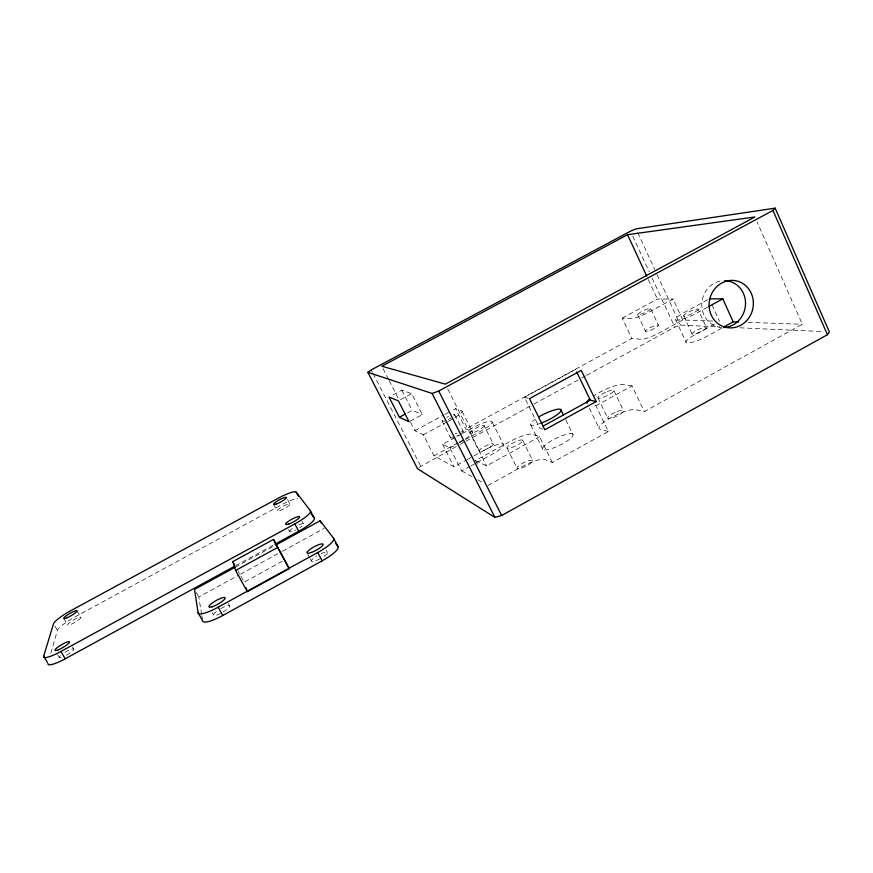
<?xml version="1.0" encoding="UTF-8"?>
<svg xmlns="http://www.w3.org/2000/svg" width="873" height="873" viewBox="0 0 873 873"><rect width="100%" height="100%" fill="white"/><g stroke="black" fill="none" stroke-linecap="round" stroke-linejoin="round"><path stroke-width="0.65" stroke-dasharray="4.37 3.27" d="M50.874 653.222L57.378 630.35A19.413 3.383 -30.2 0 1 75.296 616.775L281.728 504.692A18.453 3.361 -28.4 0 1 297.715 498.33M419.095 467.361L458.827 445.11M721.545 328.259L706.388 336.64A16.805 3.372 -24.4 0 1 686.844 342.805A16.805 3.372 -24.4 0 1 696.327 334.021L714.867 323.872M488.094 485.421L519.533 468.07A20.93 5.042 -26.1 0 1 544.49 459.329L552.271 462.483L608.328 431.502L595.943 405.749L593.433 405.159M608.328 431.502L600.635 429.298A20.974 4.911 -25.1 0 1 610.063 418.102A20.974 4.911 -25.1 0 1 635.304 409.623L644.263 411.63L802.331 324.276L757.087 221.895M707.567 307.198L695.857 313.636A16.871 3.088 -24.7 0 1 676.368 320.118A16.871 3.088 -24.7 0 1 686.014 311.574L708.134 299.515M410.583 422.357L414.871 430.716L423.263 434.841L434.012 455.859L454.015 466.793L465.887 460.289M467.077 459.635L484.886 449.879A16.652 3.612 -26.5 0 1 503.132 444.171A16.652 3.612 -26.5 0 1 492.383 454.113L477.018 462.548M282.306 561.252L244.178 582.149L237.86 570.746M477.302 464.054L475.501 460.497L507.115 443.135A21.017 4.616 -26.3 0 1 532.028 434.067L539.579 436.729L552.271 462.483M461.664 433.914L442.578 444.324L449.966 447.947L461.664 470.973L469.936 466.433M471.114 465.789L475.84 463.192M475.501 460.497L486.512 465.898L539.579 436.729M595.943 405.749L632.074 385.899L644.263 411.63M434.012 455.859L457.747 442.906M458.936 442.251L462.494 440.308A15.179 3.001 -26.8 0 0 472.107 431.557L465.833 429.014L455.564 408.629L450.774 411.227M712.695 321.089L682.751 320.02L658.198 333.421A15.245 2.837 -25 0 1 640.684 339.215L631.812 338.528L465.833 429.014M449.966 447.947L458.27 443.408M459.46 442.764L464.207 440.167M465.396 439.523L480.827 431.087A16.718 3.306 -26.6 0 0 491.772 421.419A16.718 3.306 -26.6 0 0 473.592 427.41L462.854 433.259M235.612 565.715L273.74 544.883M235.208 567.188L274.679 545.625M460.016 444.466L464.796 441.858M465.986 441.203L532.814 404.69M534.003 404.046L580.545 378.62M581.734 377.965L585.325 376.012M586.514 375.357L674.818 327.113L680.416 325.105L719.679 326.895M201.608 614.254L198.815 596.99L239.409 574.772M240.599 574.118L281.204 551.911M282.394 551.256L324.189 528.383M423.263 434.841L447.096 421.877M448.296 421.233L451.865 419.291A15.234 2.75 -26.9 0 0 461.642 410.768L455.564 408.629M682.751 320.02L673.083 299.024L648.432 312.425A15.299 2.597 -25.2 0 1 630.95 318.47L622.231 318.154L631.812 338.528M542.722 429.079L539.59 428.054L524.466 397.324L575.525 369.486L577.817 369.857M410.201 421.19L422.346 414.61L411.663 393.636L401.842 390.155L390.187 396.429M414.871 430.716L443.593 415.122M444.794 414.468L449.573 411.87M622.231 318.154L657.369 299.09L673.083 299.024M400.576 399.616L411.663 393.636M407.516 412.853L412.165 410.343L422.346 414.61M748.106 322.344L802.331 324.276M739.988 327.811L823.937 331.62M632.074 385.899L623.3 384.349A21.05 4.496 -25.3 0 0 593.956 395.698M524.466 397.324L528.252 398.295M461.664 470.973L471.998 476.625M477.749 479.768L483.489 482.911M57.574 654.608L59.408 657.707M72.459 646.784L73.659 648.835M54.792 625.974L57.378 630.35M63.718 618.368L67.592 624.948M77.02 610.882L80.862 617.451A7.639 1.331 -30.2 0 1 71.095 624.304A7.639 1.331 -30.2 0 1 70.724 621.86A7.639 1.331 -30.2 0 1 80.862 617.451M212.237 612.737L213.558 615.072M196.37 592.658L198.815 596.99M228.377 603.592L229.675 605.917A9.265 2.084 -29.7 0 1 222.604 612.344M307.656 553.94L309.544 557.443M310.177 558.611L311.432 560.935M288.483 529.595L289.596 531.646A7.977 1.593 -28.5 0 0 296.012 529.824M273.576 504.387L277.134 510.956M302.167 521.454L303.455 523.844M287.544 499.64L289.901 504.027M326.24 550.176L327.495 552.511M371.221 369.912L372.465 372.313M373.077 373.513L420.644 465.975M401.842 390.155L412.165 410.343M383.051 368.613L388.55 379.362M389.162 380.552L398.961 399.659M442.578 444.324L454.015 466.793M442.054 421.015L450.479 437.635M454.844 414.861L463.257 431.524M462.112 411.336L472.599 432.19M470.132 432.604L479.288 450.784M447.751 388.943L486.512 465.898M484.209 425.838A7.835 1.55 -26.6 0 1 473.777 432.364A7.835 1.55 -26.6 0 1 473.526 429.494A7.835 1.55 -26.6 0 1 484.209 425.838L493.343 444.073A7.813 1.659 -26.6 0 1 482.976 450.643A7.813 1.659 -26.6 0 1 482.627 447.609A7.813 1.659 -26.6 0 1 493.343 444.073M506.929 447.871L517.012 468.103M492.219 422.117L503.601 444.935M522.72 440.429L532.781 460.726M530.773 424.955L542.886 449.508M565.726 419.651L573.168 434.94A16.925 3.918 -25.8 0 1 549.99 449.06A16.925 3.918 -25.8 0 1 550.339 441.411A16.925 3.918 -25.8 0 1 573.168 434.94M589.373 408.16L599.216 428.567M597.95 397.793L607.663 418.003M613.883 390.482L623.562 410.779M637.672 314.651L645.431 331.249M648.366 279.655L657.369 299.09M650.669 308.584A7.17 1.211 -25.2 0 1 641.306 314.127A7.17 1.211 -25.2 0 1 640.553 312.152A7.17 1.211 -25.2 0 1 650.669 308.584L658.417 325.236A7.148 1.31 -25 0 1 649.086 330.812A7.148 1.31 -25 0 1 648.268 328.695A7.148 1.31 -25 0 1 658.417 325.236M637.726 232.567L654.805 269.582M657.085 274.526L680.416 325.105M675.571 319.562L686.025 342.172M632.739 236.125L649.228 271.787M652.076 277.93L674.818 327.113M683.679 315.808L692.027 333.955M698.094 309.369A7.912 1.44 -24.7 0 1 687.477 315.491A7.912 1.44 -24.7 0 1 687.095 312.927A7.912 1.44 -24.7 0 1 698.094 309.369L706.432 327.593A7.89 1.55 -24.5 0 1 695.868 333.748A7.89 1.55 -24.5 0 1 695.399 331.009A7.89 1.55 -24.5 0 1 706.432 327.593M711.986 304.797L719.505 321.329M201.816 615.585L202.471 619.568M541.205 423.11A16.991 3.59 -25.9 0 1 535.378 419.073M721.578 327.517A23.538 21.803 -77.6 0 1 701.772 305.004A23.538 21.803 -77.6 0 1 721.294 280.866M453.043 414.719A7.137 1.288 -26.9 0 1 453.938 416.017M451.548 417.698A7.137 1.288 -26.9 0 1 448.318 419.455M445.132 420.797A7.137 1.288 -26.9 0 1 442.982 419.858M446.921 417.294A7.137 1.288 -26.9 0 1 448.569 416.454M461.424 431.317A7.115 1.386 -26.8 0 1 461.337 433.543M458.445 435.321A7.115 1.386 -26.8 0 1 456.786 436.173M453.589 437.493A7.115 1.386 -26.8 0 1 451.396 436.435M455.291 433.848A7.115 1.386 -26.8 0 1 456.939 433.008M321.078 553.635A9.09 2.062 -28.5 0 1 327.495 552.522A9.09 2.062 -28.5 0 1 322.017 557.661M319.944 558.829A9.09 2.062 -28.5 0 1 311.563 561.186A9.09 2.062 -28.5 0 1 316.954 555.795M220.662 608.667A9.265 2.084 -29.7 0 1 229.686 605.938M220.465 613.468A9.265 2.084 -29.7 0 1 213.754 615.279A9.265 2.084 -29.7 0 1 216.777 611.176M64.918 652.382A8.446 1.604 -30.6 0 1 73.823 648.999A8.446 1.604 -30.6 0 1 66.293 655.274M61.175 657.555A8.446 1.604 -30.6 0 1 60.368 655.765M298.839 524.859A7.977 1.593 -28.5 0 1 303.575 524.029A7.977 1.593 -28.5 0 1 299.614 527.794M289.596 531.657A7.977 1.593 -28.5 0 1 293.481 527.696M531.886 462.297L530.686 463.334A8.73 2.062 -26.2 0 1 517.733 468.659A8.73 2.062 -26.2 0 1 524.608 462.275L526.648 461.402A8.73 2.062 -26.2 0 1 531.886 462.297M521.792 441.945L520.581 442.96A8.763 1.921 -26.3 0 1 507.617 448.384A8.763 1.921 -26.3 0 1 514.601 442.142L516.641 441.247A8.763 1.921 -26.3 0 1 521.792 441.945M605.513 392.272L603.483 393.276A8.774 1.877 -25.3 0 0 598.07 398.023A8.774 1.877 -25.3 0 0 606.299 396.036L608.361 395.022A8.774 1.877 -25.3 0 0 613.763 390.275A8.774 1.877 -25.3 0 0 605.513 392.272M615.149 412.405L613.119 413.398A8.741 2.008 -25.1 0 0 607.783 418.254A8.741 2.008 -25.1 0 0 616.054 416.421L618.106 415.406A8.741 2.008 -25.1 0 0 623.431 410.561A8.741 2.008 -25.1 0 0 615.149 412.405M279.546 510.738A7.268 1.32 -28.4 0 0 289.88 504.43A7.268 1.32 -28.4 0 0 281.15 507.333A7.268 1.32 -28.4 0 0 279.546 510.738"/><path stroke-width="1.31" d="M47.371 662.367L43.705 656.19L53.493 623.78A19.435 3.285 -30.1 0 1 71.499 610.282L278.214 498.199A18.475 3.263 -28.3 0 1 296.187 492.121L310.428 510.858L314.291 518.049A20.265 4.059 -28.5 0 1 298.762 531.221L274.94 544.239M827.429 334.697L829.35 331.871L775.159 208.156L636.024 228.868L630.47 231.203L371.221 369.912L367.893 372.356L417.545 468.746L494.926 517.405L501.648 515.506L827.429 334.697L772.932 210.448L775.159 208.156M723.87 326.971L733.2 321.821L738.623 322.006M235.208 567.188L194.548 589.406L198.073 612.737L202.678 620.899A21.629 4.856 -29.7 0 0 222.768 615.498L322.17 560.826A21.203 4.823 -28.5 0 0 338.015 546.531L333.65 538.368L320.118 520.799L275.868 544.97M708.734 306.554L722.789 298.828L733.2 321.821M543.126 426.111L590.323 400.205L596.204 401.536L581.243 370.403L529.518 398.623L544.817 429.767L596.204 401.536M198.073 612.737A21.661 4.714 -29.6 0 0 218.119 607.215L287.806 568.956M289.007 568.29L317.707 552.533A21.236 4.681 -28.5 0 0 333.65 538.368M247.332 591.654L289.192 568.661L273.5 539.416L232.807 561.623L235.59 570.462L247.332 591.654L246.066 587.835M47.982 663.393A21.465 4.081 -30.6 0 0 65.235 658.777L234.422 566.359M235.59 570.462L277.647 547.469L273.5 539.416M43.705 656.19A21.487 3.961 -30.5 0 0 60.914 651.465L294.823 523.909A20.286 3.939 -28.4 0 0 310.428 510.858M367.893 372.356L432.146 393.461L438.748 391.017L772.932 210.448M399.398 417.25L409.099 421.79L398.35 400.816L389.02 397.051L399.398 417.25L405.203 414.108M627.545 234.695L381.828 366.224L445.328 384.142L754.905 216.962L627.545 234.695L646.675 276.01M709.291 298.882L722.789 298.828M335.57 543.333L338.015 546.531M311.05 513.75L314.291 518.049M60.914 651.465L65.235 658.777M218.119 607.215L222.768 615.498M232.807 561.623L234.706 565.049M277.647 547.469L289.192 568.661M317.707 552.533L322.17 560.826M294.823 523.909L298.762 531.221M296.187 492.121L298.533 496.497M320.118 520.799L321.286 522.971M432.146 393.461L494.926 517.405M438.748 391.017L501.648 515.506M561.143 410.245L563.434 414.948M576.715 371.942L590.323 400.205M538.619 416.999A16.991 3.59 -25.9 0 1 561.088 409.83A16.991 3.59 -25.9 0 1 541.205 423.11M724.732 280.648A23.538 21.803 -77.6 0 1 745.531 303.815A23.538 21.803 -77.6 0 1 723.848 327.539M587.06 403.359A21.05 4.496 -25.3 0 1 589.635 398.906M746.088 321.242A23.855 22.065 -77.5 0 0 738.045 281.292A23.855 22.065 -77.5 0 0 709.585 309.882A23.855 22.065 -77.5 0 0 746.088 321.242M212.052 606.822A9.276 2.019 -29.6 0 0 225.103 598.365A9.276 2.019 -29.6 0 0 213.994 601.835A9.276 2.019 -29.6 0 0 212.052 606.822M311.475 552.423A9.101 2.008 -28.5 0 0 323.108 544.337A9.101 2.008 -28.5 0 0 310.613 548.942A9.101 2.008 -28.5 0 0 311.475 552.423M67.221 617.691A7.65 1.288 -30.1 0 0 77.02 610.882A7.65 1.288 -30.1 0 0 66.883 615.312A7.65 1.288 -30.1 0 0 67.221 617.691M58.426 649.785A8.457 1.56 -30.5 0 0 69.622 642.015A8.457 1.56 -30.5 0 0 58.84 646.435A8.457 1.56 -30.5 0 0 58.426 649.785M288.69 524.051A7.988 1.55 -28.4 0 0 299.69 517.056A7.988 1.55 -28.4 0 0 289.552 520.57A7.988 1.55 -28.4 0 0 288.69 524.051M275.966 504.136A7.279 1.288 -28.3 0 0 286.333 497.839A7.279 1.288 -28.3 0 0 277.603 500.796A7.279 1.288 -28.3 0 0 275.966 504.136"/></g></svg>
